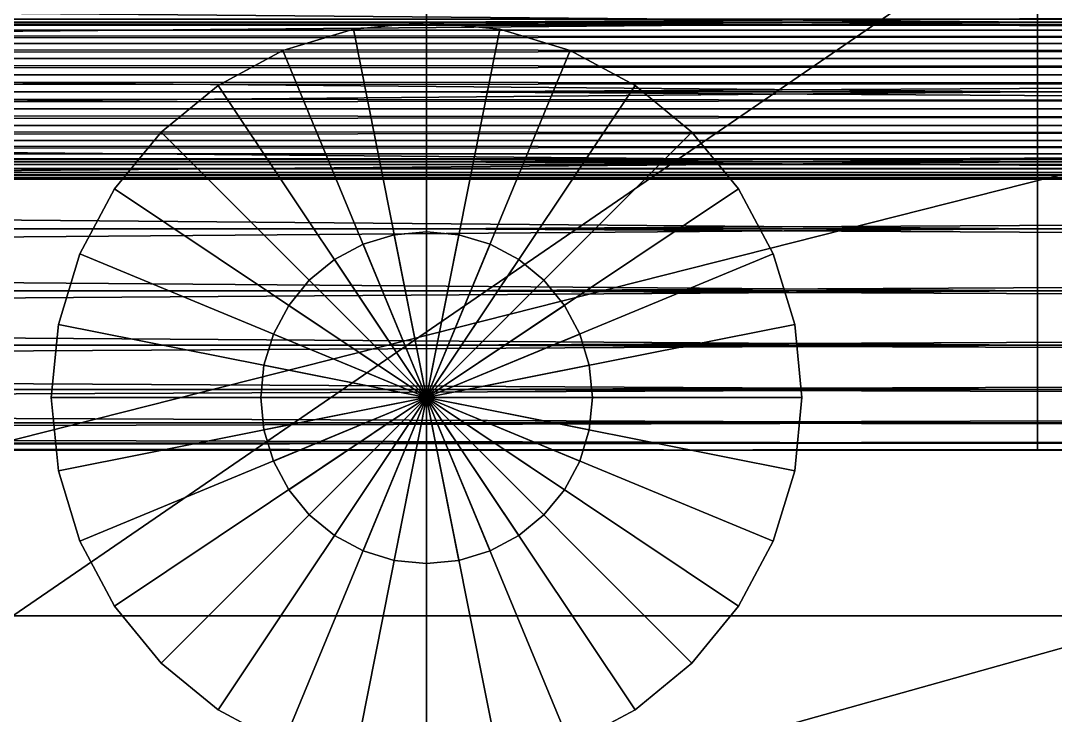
# Model space of a CAD drawing. Header units: millimetres. Extents: x -18 to 4450, y -985 to 970.
# Drawn here: x 1453.5 to 1572, y -71.4 to 8.2 of the extents above; entities that cross this region are included whole.
import ezdxf

# ---------------------------------------------------------------- set-up
doc = ezdxf.new("R2010")
doc.units = ezdxf.units.MM
for name, color, linetype in [('as_fitted_routes__j40_rt_001_drive_and_drivetrain_orientation_engine_gearbox_transfer_centerline', 5, 'CONTINUOUS'), ('body__floor_pan', 40, 'CONTINUOUS'), ('body__transmission_tunnel', 40, 'CONTINUOUS'), ('hard_top__white_hardtop_crowned_roof_skin', 7, 'CONTINUOUS'), ('hard_top__white_hardtop_roof', 7, 'CONTINUOUS'), ('interior__gearshift_knob', 250, 'CONTINUOUS'), ('interior__gearshift_lever', 9, 'CONTINUOUS'), ('interior__left_front_floor_mat', 250, 'CONTINUOUS'), ('mechanical_clearance__front_prop_shaft_clearance_tunnel', 7, 'CONTINUOUS'), ('running_gear__front_prop_shaft', 9, 'CONTINUOUS'), ('running_gear__gearbox_tail_housing', 8, 'CONTINUOUS'), ('running_gear__rear_prop_shaft', 9, 'CONTINUOUS')]:
    doc.layers.add(name, color=color, linetype=linetype)

msp = doc.modelspace()

# ---------------------------------------------------------------- linework, layer by layer
at = {"layer": 'as_fitted_routes__j40_rt_001_drive_and_drivetrain_orientation_engine_gearbox_transfer_centerline'}
for points in [[(340.000004, 8.314696, 647.555709), (2940.000057, 8.314696, 647.555709), (2940.000057, 7.071068, 649.071097)], [(340.000004, 8.314696, 647.555709), (2940.000057, 7.071068, 649.071097), (340.000004, 7.071068, 649.071097)], [(340.000004, 7.071068, 634.928942), (2940.000057, 7.071068, 634.928942), (2940.000057, 8.314696, 636.444271)], [(340.000004, 7.071068, 634.928942), (2940.000057, 8.314696, 636.444271), (340.000004, 8.314696, 636.444271)], [(340.000004, 7.071068, 649.071097), (2940.000057, 7.071068, 649.071097), (2940.000057, 5.555702, 650.314689)], [(340.000004, 7.071068, 649.071097), (2940.000057, 5.555702, 650.314689), (340.000004, 5.555702, 650.314689)], [(340.000004, 5.555702, 633.685291), (2940.000057, 5.555702, 633.685291), (2940.000057, 7.071068, 634.928942)], [(340.000004, 5.555702, 633.685291), (2940.000057, 7.071068, 634.928942), (340.000004, 7.071068, 634.928942)], [(340.000004, 5.555702, 650.314689), (2940.000057, 5.555702, 650.314689), (2940.000057, 3.826834, 651.238799)], [(340.000004, 5.555702, 650.314689), (2940.000057, 3.826834, 651.238799), (340.000004, 3.826834, 651.238799)], [(340.000004, 3.826834, 632.76118), (2940.000057, 3.826834, 632.76118), (2940.000057, 5.555702, 633.685291)], [(340.000004, 3.826834, 632.76118), (2940.000057, 5.555702, 633.685291), (340.000004, 5.555702, 633.685291)], [(340.000004, 3.826834, 651.238799), (2940.000057, 3.826834, 651.238799), (2940.000057, 1.950903, 651.807845)], [(340.000004, 3.826834, 651.238799), (2940.000057, 1.950903, 651.807845), (340.000004, 1.950903, 651.807845)], [(340.000004, 1.950903, 632.192135), (2940.000057, 1.950903, 632.192135), (2940.000057, 3.826834, 632.76118)], [(340.000004, 1.950903, 632.192135), (2940.000057, 3.826834, 632.76118), (340.000004, 3.826834, 632.76118)], [(340.000004, 1.950903, 651.807845), (2940.000057, 1.950903, 651.807845), (2940.000057, 0, 652.00001)], [(340.000004, 1.950903, 651.807845), (2940.000057, 0, 652.00001), (340.000004, 0, 652.00001)], [(340.000004, 0, 632.000029), (2940.000057, 0, 632.000029), (2940.000057, 1.950903, 632.192135)], [(340.000004, 0, 632.000029), (2940.000057, 1.950903, 632.192135), (340.000004, 1.950903, 632.192135)], [(340.000004, 0, 652.00001), (2940.000057, 0, 652.00001), (2940.000057, -1.950903, 651.807845)], [(340.000004, 0, 652.00001), (2940.000057, -1.950903, 651.807845), (340.000004, -1.950903, 651.807845)], [(340.000004, -1.950903, 632.192135), (2940.000057, -1.950903, 632.192135), (2940.000057, 0, 632.000029)], [(340.000004, -1.950903, 632.192135), (2940.000057, 0, 632.000029), (340.000004, 0, 632.000029)], [(340.000004, -1.950903, 651.807845), (2940.000057, -1.950903, 651.807845), (2940.000057, -3.826834, 651.238799)], [(340.000004, -1.950903, 651.807845), (2940.000057, -3.826834, 651.238799), (340.000004, -3.826834, 651.238799)], [(340.000004, -3.826834, 632.76118), (2940.000057, -3.826834, 632.76118), (2940.000057, -1.950903, 632.192135)], [(340.000004, -3.826834, 632.76118), (2940.000057, -1.950903, 632.192135), (340.000004, -1.950903, 632.192135)], [(340.000004, -3.826834, 651.238799), (2940.000057, -3.826834, 651.238799), (2940.000057, -5.555702, 650.314689)], [(340.000004, -3.826834, 651.238799), (2940.000057, -5.555702, 650.314689), (340.000004, -5.555702, 650.314689)], [(340.000004, -5.555702, 633.685291), (2940.000057, -5.555702, 633.685291), (2940.000057, -3.826834, 632.76118)], [(340.000004, -5.555702, 633.685291), (2940.000057, -3.826834, 632.76118), (340.000004, -3.826834, 632.76118)], [(340.000004, -5.555702, 650.314689), (2940.000057, -5.555702, 650.314689), (2940.000057, -7.071068, 649.071097)], [(340.000004, -5.555702, 650.314689), (2940.000057, -7.071068, 649.071097), (340.000004, -7.071068, 649.071097)], [(340.000004, -7.071068, 634.928942), (2940.000057, -7.071068, 634.928942), (2940.000057, -5.555702, 633.685291)], [(340.000004, -7.071068, 634.928942), (2940.000057, -5.555702, 633.685291), (340.000004, -5.555702, 633.685291)], [(340.000004, -7.071068, 649.071097), (2940.000057, -7.071068, 649.071097), (2940.000057, -8.314696, 647.555709)], [(340.000004, -7.071068, 649.071097), (2940.000057, -8.314696, 647.555709), (340.000004, -8.314696, 647.555709)], [(340.000004, -8.314696, 636.444271), (2940.000057, -8.314696, 636.444271), (2940.000057, -7.071068, 634.928942)], [(340.000004, -8.314696, 636.444271), (2940.000057, -7.071068, 634.928942), (340.000004, -7.071068, 634.928942)], [(340.000004, -8.314696, 647.555709), (2940.000057, -8.314696, 647.555709), (2940.000057, -9.238795, 645.826817)], [(340.000004, -8.314696, 647.555709), (2940.000057, -9.238795, 645.826817), (340.000004, -9.238795, 645.826817)], [(340.000004, -9.238795, 638.173163), (2940.000057, -9.238795, 638.173163), (2940.000057, -8.314696, 636.444271)], [(340.000004, -9.238795, 638.173163), (2940.000057, -8.314696, 636.444271), (340.000004, -8.314696, 636.444271)], [(340.000004, -9.238795, 645.826817), (2940.000057, -9.238795, 645.826817), (2940.000057, -9.807853, 643.95088)], [(340.000004, -9.238795, 645.826817), (2940.000057, -9.807853, 643.95088), (340.000004, -9.807853, 643.95088)], [(340.000004, -9.807853, 640.0491), (2940.000057, -9.807853, 640.0491), (2940.000057, -9.238795, 638.173163)], [(340.000004, -9.807853, 640.0491), (2940.000057, -9.238795, 638.173163), (340.000004, -9.238795, 638.173163)], [(340.000004, -9.807853, 643.95088), (2940.000057, -9.807853, 643.95088), (2940.000057, -10, 642.00002)], [(340.000004, -9.807853, 643.95088), (2940.000057, -10, 642.00002), (340.000004, -10, 642.00002)], [(340.000004, -10, 642.00002), (2940.000057, -10, 642.00002), (2940.000057, -9.807853, 640.0491)], [(340.000004, -10, 642.00002), (2940.000057, -9.807853, 640.0491), (340.000004, -9.807853, 640.0491)]]:
    msp.add_3dface(points, dxfattribs=at)
at = {"layer": 'body__floor_pan'}
for points in [[(901.549995, -653.450012, 670.000017), (3428.450108, -653.450012, 670.000017), (3428.450108, 653.450012, 670.000017)], [(901.549995, -653.450012, 670.000017), (3428.450108, 653.450012, 670.000017), (901.549995, 653.450012, 670.000017)], [(901.549995, -653.450012, 615.00001), (901.549995, 653.450012, 615.00001), (3428.450108, 653.450012, 615.00001)], [(901.549995, -653.450012, 615.00001), (3428.450108, 653.450012, 615.00001), (3428.450108, -653.450012, 615.00001)]]:
    msp.add_3dface(points, dxfattribs=at)
at = {"layer": 'body__transmission_tunnel'}
for points in [[(1286.000013, -143.999994, 894.999981), (2313.999891, -143.999994, 894.999981), (2313.999891, 143.999994, 894.999981)], [(1286.000013, -143.999994, 894.999981), (2313.999891, 143.999994, 894.999981), (1286.000013, 143.999994, 894.999981)], [(1286.000013, -143.999994, 660.000026), (1286.000013, 143.999994, 660.000026), (2313.999891, 143.999994, 660.000026)], [(1286.000013, -143.999994, 660.000026), (2313.999891, 143.999994, 660.000026), (2313.999891, -143.999994, 660.000026)]]:
    msp.add_3dface(points, dxfattribs=at)
at = {"layer": 'hard_top__white_hardtop_crowned_roof_skin'}
for points in [[(1125, 0, 1932.000041), (3440.000057, 0, 1942.000031), (3440.000057, 759.99999, 1896.000028)], [(1125, 0, 1932.000041), (3440.000057, 759.99999, 1896.000028), (1125, 759.99999, 1886.000037)], [(1125, 0, 1906.000018), (1125, 759.99999, 1860.000014), (3440.000057, 759.99999, 1870.000005)], [(1125, 0, 1906.000018), (3440.000057, 759.99999, 1870.000005), (3440.000057, 0, 1916.000009)], [(1125, -759.99999, 1886.000037), (3440.000057, -759.99999, 1896.000028), (3440.000057, 0, 1942.000031)], [(1125, -759.99999, 1886.000037), (3440.000057, 0, 1942.000031), (1125, 0, 1932.000041)], [(1125, -759.99999, 1860.000014), (1125, 0, 1906.000018), (3440.000057, 0, 1916.000009)], [(1125, -759.99999, 1860.000014), (3440.000057, 0, 1916.000009), (3440.000057, -759.99999, 1870.000005)]]:
    msp.add_3dface(points, dxfattribs=at)
at = {"layer": 'hard_top__white_hardtop_roof'}
for points in [[(1222.180009, -757.82001, 1896.000028), (3487.81991, -757.82001, 1896.000028), (3487.81991, 757.82001, 1896.000028)], [(1222.180009, -757.82001, 1896.000028), (3487.81991, 757.82001, 1896.000028), (1222.180009, 757.82001, 1896.000028)], [(1222.180009, -757.82001, 1838.000059), (1222.180009, 757.82001, 1838.000059), (3487.81991, 757.82001, 1838.000059)], [(1222.180009, -757.82001, 1838.000059), (3487.81991, 757.82001, 1838.000059), (3487.81991, -757.82001, 1838.000059)]]:
    msp.add_3dface(points, dxfattribs=at)
at = {"layer": 'interior__gearshift_knob'}
for points in [[(1491.611123, 7.173767, 1129.999995), (1491.611123, 7.173767, 1190.000057), (1483.544588, 4.72682, 1190.000057)], [(1491.611123, 7.173767, 1129.999995), (1483.544588, 4.72682, 1190.000057), (1483.544588, 4.72682, 1129.999995)], [(1500, -35, 1129.999995), (1483.544588, 4.72682, 1129.999995), (1491.611123, 7.173767, 1129.999995)], [(1500, -35, 1190.000057), (1491.611123, 7.173767, 1190.000057), (1483.544588, 4.72682, 1190.000057)], [(1500, 8, 1129.999995), (1500, 8, 1190.000057), (1491.611123, 7.173767, 1190.000057)], [(1500, 8, 1129.999995), (1491.611123, 7.173767, 1190.000057), (1491.611123, 7.173767, 1129.999995)], [(1500, -35, 1129.999995), (1491.611123, 7.173767, 1129.999995), (1500, 8, 1129.999995)], [(1500, -35, 1190.000057), (1500, 8, 1190.000057), (1491.611123, 7.173767, 1190.000057)], [(1508.388877, 7.173767, 1129.999995), (1508.388877, 7.173767, 1190.000057), (1500, 8, 1190.000057)], [(1508.388877, 7.173767, 1129.999995), (1500, 8, 1190.000057), (1500, 8, 1129.999995)], [(1500, -35, 1129.999995), (1500, 8, 1129.999995), (1508.388877, 7.173767, 1129.999995)], [(1500, -35, 1190.000057), (1508.388877, 7.173767, 1190.000057), (1500, 8, 1190.000057)], [(1500, -35, 1129.999995), (1508.388877, 7.173767, 1129.999995), (1516.455412, 4.72682, 1129.999995)], [(1500, -35, 1190.000057), (1516.455412, 4.72682, 1190.000057), (1508.388877, 7.173767, 1190.000057)], [(1516.455412, 4.72682, 1129.999995), (1516.455412, 4.72682, 1190.000057), (1508.388877, 7.173767, 1190.000057)], [(1516.455412, 4.72682, 1129.999995), (1508.388877, 7.173767, 1190.000057), (1508.388877, 7.173767, 1129.999995)], [(1483.544588, 4.72682, 1129.999995), (1483.544588, 4.72682, 1190.000057), (1476.110458, 0.753193, 1190.000057)], [(1483.544588, 4.72682, 1129.999995), (1476.110458, 0.753193, 1190.000057), (1476.110458, 0.753193, 1129.999995)], [(1500, -35, 1129.999995), (1476.110458, 0.753193, 1129.999995), (1483.544588, 4.72682, 1129.999995)], [(1500, -35, 1190.000057), (1483.544588, 4.72682, 1190.000057), (1476.110458, 0.753193, 1190.000057)], [(1500, -35, 1129.999995), (1516.455412, 4.72682, 1129.999995), (1523.889542, 0.753193, 1129.999995)], [(1500, -35, 1190.000057), (1523.889542, 0.753193, 1190.000057), (1516.455412, 4.72682, 1190.000057)], [(1523.889542, 0.753193, 1129.999995), (1523.889542, 0.753193, 1190.000057), (1516.455412, 4.72682, 1190.000057)], [(1523.889542, 0.753193, 1129.999995), (1516.455412, 4.72682, 1190.000057), (1516.455412, 4.72682, 1129.999995)], [(1476.110458, 0.753193, 1129.999995), (1476.110458, 0.753193, 1190.000057), (1469.594359, -4.594408, 1190.000057)], [(1476.110458, 0.753193, 1129.999995), (1469.594359, -4.594408, 1190.000057), (1469.594359, -4.594408, 1129.999995)], [(1500, -35, 1129.999995), (1469.594359, -4.594408, 1129.999995), (1476.110458, 0.753193, 1129.999995)], [(1500, -35, 1190.000057), (1476.110458, 0.753193, 1190.000057), (1469.594359, -4.594408, 1190.000057)], [(1500, -35, 1129.999995), (1523.889542, 0.753193, 1129.999995), (1530.405641, -4.594408, 1129.999995)], [(1500, -35, 1190.000057), (1530.405641, -4.594408, 1190.000057), (1523.889542, 0.753193, 1190.000057)], [(1530.405641, -4.594408, 1129.999995), (1530.405641, -4.594408, 1190.000057), (1523.889542, 0.753193, 1190.000057)], [(1530.405641, -4.594408, 1129.999995), (1523.889542, 0.753193, 1190.000057), (1523.889542, 0.753193, 1129.999995)], [(1469.594359, -4.594408, 1129.999995), (1469.594359, -4.594408, 1190.000057), (1464.24675, -11.11048, 1190.000057)], [(1469.594359, -4.594408, 1129.999995), (1464.24675, -11.11048, 1190.000057), (1464.24675, -11.11048, 1129.999995)], [(1500, -35, 1129.999995), (1464.24675, -11.11048, 1129.999995), (1469.594359, -4.594408, 1129.999995)], [(1500, -35, 1190.000057), (1469.594359, -4.594408, 1190.000057), (1464.24675, -11.11048, 1190.000057)], [(1500, -35, 1129.999995), (1530.405641, -4.594408, 1129.999995), (1535.75325, -11.11048, 1129.999995)], [(1500, -35, 1190.000057), (1535.75325, -11.11048, 1190.000057), (1530.405641, -4.594408, 1190.000057)], [(1535.75325, -11.11048, 1129.999995), (1535.75325, -11.11048, 1190.000057), (1530.405641, -4.594408, 1190.000057)], [(1535.75325, -11.11048, 1129.999995), (1530.405641, -4.594408, 1190.000057), (1530.405641, -4.594408, 1129.999995)], [(1464.24675, -11.11048, 1129.999995), (1464.24675, -11.11048, 1190.000057), (1460.273147, -18.544612, 1190.000057)], [(1464.24675, -11.11048, 1129.999995), (1460.273147, -18.544612, 1190.000057), (1460.273147, -18.544612, 1129.999995)], [(1500, -35, 1129.999995), (1460.273147, -18.544612, 1129.999995), (1464.24675, -11.11048, 1129.999995)], [(1500, -35, 1190.000057), (1464.24675, -11.11048, 1190.000057), (1460.273147, -18.544612, 1190.000057)], [(1500, -35, 1129.999995), (1535.75325, -11.11048, 1129.999995), (1539.726853, -18.544612, 1129.999995)], [(1500, -35, 1190.000057), (1539.726853, -18.544612, 1190.000057), (1535.75325, -11.11048, 1190.000057)], [(1539.726853, -18.544612, 1129.999995), (1539.726853, -18.544612, 1190.000057), (1535.75325, -11.11048, 1190.000057)], [(1539.726853, -18.544612, 1129.999995), (1535.75325, -11.11048, 1190.000057), (1535.75325, -11.11048, 1129.999995)], [(1460.273147, -18.544612, 1129.999995), (1460.273147, -18.544612, 1190.000057), (1457.826257, -26.611116, 1190.000057)], [(1460.273147, -18.544612, 1129.999995), (1457.826257, -26.611116, 1190.000057), (1457.826257, -26.611116, 1129.999995)], [(1500, -35, 1129.999995), (1457.826257, -26.611116, 1129.999995), (1460.273147, -18.544612, 1129.999995)], [(1500, -35, 1190.000057), (1460.273147, -18.544612, 1190.000057), (1457.826257, -26.611116, 1190.000057)], [(1500, -35, 1129.999995), (1539.726853, -18.544612, 1129.999995), (1542.173743, -26.611116, 1129.999995)], [(1500, -35, 1190.000057), (1542.173743, -26.611116, 1190.000057), (1539.726853, -18.544612, 1190.000057)], [(1542.173743, -26.611116, 1129.999995), (1542.173743, -26.611116, 1190.000057), (1539.726853, -18.544612, 1190.000057)], [(1542.173743, -26.611116, 1129.999995), (1539.726853, -18.544612, 1190.000057), (1539.726853, -18.544612, 1129.999995)], [(1457.826257, -26.611116, 1129.999995), (1457.826257, -26.611116, 1190.000057), (1457.000017, -35, 1190.000057)], [(1457.826257, -26.611116, 1129.999995), (1457.000017, -35, 1190.000057), (1457.000017, -35, 1129.999995)], [(1500, -35, 1129.999995), (1457.000017, -35, 1129.999995), (1457.826257, -26.611116, 1129.999995)], [(1500, -35, 1190.000057), (1457.826257, -26.611116, 1190.000057), (1457.000017, -35, 1190.000057)], [(1500, -35, 1129.999995), (1542.173743, -26.611116, 1129.999995), (1542.999983, -35, 1129.999995)], [(1500, -35, 1190.000057), (1542.999983, -35, 1190.000057), (1542.173743, -26.611116, 1190.000057)], [(1542.999983, -35, 1129.999995), (1542.999983, -35, 1190.000057), (1542.173743, -26.611116, 1190.000057)], [(1542.999983, -35, 1129.999995), (1542.173743, -26.611116, 1190.000057), (1542.173743, -26.611116, 1129.999995)], [(1457.000017, -35, 1129.999995), (1457.000017, -35, 1190.000057), (1457.826257, -43.388885, 1190.000057)], [(1457.000017, -35, 1129.999995), (1457.826257, -43.388885, 1190.000057), (1457.826257, -43.388885, 1129.999995)], [(1500, -35, 1129.999995), (1457.826257, -43.388885, 1129.999995), (1457.000017, -35, 1129.999995)], [(1500, -35, 1190.000057), (1457.000017, -35, 1190.000057), (1457.826257, -43.388885, 1190.000057)], [(1500, -35, 1129.999995), (1460.273147, -51.455386, 1129.999995), (1457.826257, -43.388885, 1129.999995)], [(1500, -35, 1190.000057), (1457.826257, -43.388885, 1190.000057), (1460.273147, -51.455386, 1190.000057)], [(1500, -35, 1129.999995), (1464.24675, -58.889519, 1129.999995), (1460.273147, -51.455386, 1129.999995)], [(1500, -35, 1190.000057), (1460.273147, -51.455386, 1190.000057), (1464.24675, -58.889519, 1190.000057)], [(1500, -35, 1129.999995), (1469.594359, -65.405592, 1129.999995), (1464.24675, -58.889519, 1129.999995)], [(1500, -35, 1190.000057), (1464.24675, -58.889519, 1190.000057), (1469.594359, -65.405592, 1190.000057)], [(1500, -35, 1129.999995), (1476.110458, -70.753194, 1129.999995), (1469.594359, -65.405592, 1129.999995)], [(1500, -35, 1190.000057), (1469.594359, -65.405592, 1190.000057), (1476.110458, -70.753194, 1190.000057)], [(1500, -35, 1129.999995), (1483.544588, -74.72682, 1129.999995), (1476.110458, -70.753194, 1129.999995)], [(1500, -35, 1190.000057), (1476.110458, -70.753194, 1190.000057), (1483.544588, -74.72682, 1190.000057)], [(1500, -35, 1129.999995), (1491.611123, -77.173769, 1129.999995), (1483.544588, -74.72682, 1129.999995)], [(1500, -35, 1190.000057), (1483.544588, -74.72682, 1190.000057), (1491.611123, -77.173769, 1190.000057)], [(1500, -35, 1129.999995), (1500, -78.000002, 1129.999995), (1491.611123, -77.173769, 1129.999995)], [(1500, -35, 1190.000057), (1491.611123, -77.173769, 1190.000057), (1500, -78.000002, 1190.000057)], [(1500, -35, 1129.999995), (1508.388877, -77.173769, 1129.999995), (1500, -78.000002, 1129.999995)], [(1500, -35, 1190.000057), (1500, -78.000002, 1190.000057), (1508.388877, -77.173769, 1190.000057)], [(1500, -35, 1129.999995), (1516.455412, -74.72682, 1129.999995), (1508.388877, -77.173769, 1129.999995)], [(1500, -35, 1190.000057), (1508.388877, -77.173769, 1190.000057), (1516.455412, -74.72682, 1190.000057)], [(1500, -35, 1129.999995), (1523.889542, -70.753194, 1129.999995), (1516.455412, -74.72682, 1129.999995)], [(1500, -35, 1190.000057), (1516.455412, -74.72682, 1190.000057), (1523.889542, -70.753194, 1190.000057)], [(1500, -35, 1129.999995), (1530.405641, -65.405592, 1129.999995), (1523.889542, -70.753194, 1129.999995)], [(1500, -35, 1190.000057), (1523.889542, -70.753194, 1190.000057), (1530.405641, -65.405592, 1190.000057)], [(1500, -35, 1129.999995), (1535.75325, -58.889519, 1129.999995), (1530.405641, -65.405592, 1129.999995)], [(1500, -35, 1190.000057), (1530.405641, -65.405592, 1190.000057), (1535.75325, -58.889519, 1190.000057)], [(1500, -35, 1129.999995), (1539.726853, -51.455386, 1129.999995), (1535.75325, -58.889519, 1129.999995)], [(1500, -35, 1190.000057), (1535.75325, -58.889519, 1190.000057), (1539.726853, -51.455386, 1190.000057)], [(1500, -35, 1129.999995), (1542.173743, -43.388885, 1129.999995), (1539.726853, -51.455386, 1129.999995)], [(1500, -35, 1190.000057), (1539.726853, -51.455386, 1190.000057), (1542.173743, -43.388885, 1190.000057)], [(1500, -35, 1129.999995), (1542.999983, -35, 1129.999995), (1542.173743, -43.388885, 1129.999995)], [(1500, -35, 1190.000057), (1542.173743, -43.388885, 1190.000057), (1542.999983, -35, 1190.000057)], [(1542.173743, -43.388885, 1129.999995), (1542.173743, -43.388885, 1190.000057), (1542.999983, -35, 1190.000057)], [(1542.173743, -43.388885, 1129.999995), (1542.999983, -35, 1190.000057), (1542.999983, -35, 1129.999995)], [(1457.826257, -43.388885, 1129.999995), (1457.826257, -43.388885, 1190.000057), (1460.273147, -51.455386, 1190.000057)], [(1457.826257, -43.388885, 1129.999995), (1460.273147, -51.455386, 1190.000057), (1460.273147, -51.455386, 1129.999995)], [(1539.726853, -51.455386, 1129.999995), (1539.726853, -51.455386, 1190.000057), (1542.173743, -43.388885, 1190.000057)], [(1539.726853, -51.455386, 1129.999995), (1542.173743, -43.388885, 1190.000057), (1542.173743, -43.388885, 1129.999995)], [(1460.273147, -51.455386, 1129.999995), (1460.273147, -51.455386, 1190.000057), (1464.24675, -58.889519, 1190.000057)], [(1460.273147, -51.455386, 1129.999995), (1464.24675, -58.889519, 1190.000057), (1464.24675, -58.889519, 1129.999995)], [(1535.75325, -58.889519, 1129.999995), (1535.75325, -58.889519, 1190.000057), (1539.726853, -51.455386, 1190.000057)], [(1535.75325, -58.889519, 1129.999995), (1539.726853, -51.455386, 1190.000057), (1539.726853, -51.455386, 1129.999995)], [(1464.24675, -58.889519, 1129.999995), (1464.24675, -58.889519, 1190.000057), (1469.594359, -65.405592, 1190.000057)], [(1464.24675, -58.889519, 1129.999995), (1469.594359, -65.405592, 1190.000057), (1469.594359, -65.405592, 1129.999995)], [(1530.405641, -65.405592, 1129.999995), (1530.405641, -65.405592, 1190.000057), (1535.75325, -58.889519, 1190.000057)], [(1530.405641, -65.405592, 1129.999995), (1535.75325, -58.889519, 1190.000057), (1535.75325, -58.889519, 1129.999995)], [(1469.594359, -65.405592, 1129.999995), (1469.594359, -65.405592, 1190.000057), (1476.110458, -70.753194, 1190.000057)], [(1469.594359, -65.405592, 1129.999995), (1476.110458, -70.753194, 1190.000057), (1476.110458, -70.753194, 1129.999995)], [(1523.889542, -70.753194, 1129.999995), (1523.889542, -70.753194, 1190.000057), (1530.405641, -65.405592, 1190.000057)], [(1523.889542, -70.753194, 1129.999995), (1530.405641, -65.405592, 1190.000057), (1530.405641, -65.405592, 1129.999995)], [(1476.110458, -70.753194, 1129.999995), (1476.110458, -70.753194, 1190.000057), (1483.544588, -74.72682, 1190.000057)], [(1476.110458, -70.753194, 1129.999995), (1483.544588, -74.72682, 1190.000057), (1483.544588, -74.72682, 1129.999995)], [(1516.455412, -74.72682, 1129.999995), (1516.455412, -74.72682, 1190.000057), (1523.889542, -70.753194, 1190.000057)], [(1516.455412, -74.72682, 1129.999995), (1523.889542, -70.753194, 1190.000057), (1523.889542, -70.753194, 1129.999995)]]:
    msp.add_3dface(points, dxfattribs=at)
at = {"layer": 'interior__gearshift_lever'}
for points in [[(1496.293306, -16.365079, 654.999971), (1496.293306, -16.365079, 985.000014), (1492.729068, -17.446289, 985.000014)], [(1496.293306, -16.365079, 654.999971), (1492.729068, -17.446289, 985.000014), (1492.729068, -17.446289, 654.999971)], [(1500, -35, 654.999971), (1492.729068, -17.446289, 654.999971), (1496.293306, -16.365079, 654.999971)], [(1500, -35, 985.000014), (1496.293306, -16.365079, 985.000014), (1492.729068, -17.446289, 985.000014)], [(1500, -16.000001, 654.999971), (1500, -16.000001, 985.000014), (1496.293306, -16.365079, 985.000014)], [(1500, -16.000001, 654.999971), (1496.293306, -16.365079, 985.000014), (1496.293306, -16.365079, 654.999971)], [(1500, -35, 654.999971), (1496.293306, -16.365079, 654.999971), (1500, -16.000001, 654.999971)], [(1500, -35, 985.000014), (1500, -16.000001, 985.000014), (1496.293306, -16.365079, 985.000014)], [(1503.706694, -16.365079, 654.999971), (1503.706694, -16.365079, 985.000014), (1500, -16.000001, 985.000014)], [(1503.706694, -16.365079, 654.999971), (1500, -16.000001, 985.000014), (1500, -16.000001, 654.999971)], [(1500, -35, 654.999971), (1500, -16.000001, 654.999971), (1503.706694, -16.365079, 654.999971)], [(1500, -35, 985.000014), (1503.706694, -16.365079, 985.000014), (1500, -16.000001, 985.000014)], [(1500, -35, 654.999971), (1503.706694, -16.365079, 654.999971), (1507.270932, -17.446289, 654.999971)], [(1500, -35, 985.000014), (1507.270932, -17.446289, 985.000014), (1503.706694, -16.365079, 985.000014)], [(1507.270932, -17.446289, 654.999971), (1507.270932, -17.446289, 985.000014), (1503.706694, -16.365079, 985.000014)], [(1507.270932, -17.446289, 654.999971), (1503.706694, -16.365079, 985.000014), (1503.706694, -16.365079, 654.999971)], [(1492.729068, -17.446289, 654.999971), (1492.729068, -17.446289, 985.000014), (1489.444137, -19.202078, 985.000014)], [(1492.729068, -17.446289, 654.999971), (1489.444137, -19.202078, 985.000014), (1489.444137, -19.202078, 654.999971)], [(1500, -35, 654.999971), (1489.444137, -19.202078, 654.999971), (1492.729068, -17.446289, 654.999971)], [(1500, -35, 985.000014), (1492.729068, -17.446289, 985.000014), (1489.444137, -19.202078, 985.000014)], [(1500, -35, 654.999971), (1507.270932, -17.446289, 654.999971), (1510.555863, -19.202078, 654.999971)], [(1500, -35, 985.000014), (1510.555863, -19.202078, 985.000014), (1507.270932, -17.446289, 985.000014)], [(1510.555863, -19.202078, 654.999971), (1510.555863, -19.202078, 985.000014), (1507.270932, -17.446289, 985.000014)], [(1510.555863, -19.202078, 654.999971), (1507.270932, -17.446289, 985.000014), (1507.270932, -17.446289, 654.999971)], [(1489.444137, -19.202078, 654.999971), (1489.444137, -19.202078, 985.000014), (1486.564994, -21.564972, 985.000014)], [(1489.444137, -19.202078, 654.999971), (1486.564994, -21.564972, 985.000014), (1486.564994, -21.564972, 654.999971)], [(1500, -35, 654.999971), (1486.564994, -21.564972, 654.999971), (1489.444137, -19.202078, 654.999971)], [(1500, -35, 985.000014), (1489.444137, -19.202078, 985.000014), (1486.564994, -21.564972, 985.000014)], [(1500, -35, 654.999971), (1510.555863, -19.202078, 654.999971), (1513.435006, -21.564972, 654.999971)], [(1500, -35, 985.000014), (1513.435006, -21.564972, 985.000014), (1510.555863, -19.202078, 985.000014)], [(1513.435006, -21.564972, 654.999971), (1513.435006, -21.564972, 985.000014), (1510.555863, -19.202078, 985.000014)], [(1513.435006, -21.564972, 654.999971), (1510.555863, -19.202078, 985.000014), (1510.555863, -19.202078, 654.999971)], [(1486.564994, -21.564972, 654.999971), (1486.564994, -21.564972, 985.000014), (1484.202027, -24.444165, 985.000014)], [(1486.564994, -21.564972, 654.999971), (1484.202027, -24.444165, 985.000014), (1484.202027, -24.444165, 654.999971)], [(1500, -35, 654.999971), (1484.202027, -24.444165, 654.999971), (1486.564994, -21.564972, 654.999971)], [(1500, -35, 985.000014), (1486.564994, -21.564972, 985.000014), (1484.202027, -24.444165, 985.000014)], [(1500, -35, 654.999971), (1513.435006, -21.564972, 654.999971), (1515.797973, -24.444165, 654.999971)], [(1500, -35, 985.000014), (1515.797973, -24.444165, 985.000014), (1513.435006, -21.564972, 985.000014)], [(1515.797973, -24.444165, 654.999971), (1515.797973, -24.444165, 985.000014), (1513.435006, -21.564972, 985.000014)], [(1515.797973, -24.444165, 654.999971), (1513.435006, -21.564972, 985.000014), (1513.435006, -21.564972, 654.999971)], [(1484.202027, -24.444165, 654.999971), (1484.202027, -24.444165, 985.000014), (1482.446313, -27.729014, 985.000014)], [(1484.202027, -24.444165, 654.999971), (1482.446313, -27.729014, 985.000014), (1482.446313, -27.729014, 654.999971)], [(1500, -35, 654.999971), (1482.446313, -27.729014, 654.999971), (1484.202027, -24.444165, 654.999971)], [(1500, -35, 985.000014), (1484.202027, -24.444165, 985.000014), (1482.446313, -27.729014, 985.000014)], [(1500, -35, 654.999971), (1515.797973, -24.444165, 654.999971), (1517.553687, -27.729014, 654.999971)], [(1500, -35, 985.000014), (1517.553687, -27.729014, 985.000014), (1515.797973, -24.444165, 985.000014)], [(1517.553687, -27.729014, 654.999971), (1517.553687, -27.729014, 985.000014), (1515.797973, -24.444165, 985.000014)], [(1517.553687, -27.729014, 654.999971), (1515.797973, -24.444165, 985.000014), (1515.797973, -24.444165, 654.999971)], [(1482.446313, -27.729014, 654.999971), (1482.446313, -27.729014, 985.000014), (1481.365085, -31.293284, 985.000014)], [(1482.446313, -27.729014, 654.999971), (1481.365085, -31.293284, 985.000014), (1481.365085, -31.293284, 654.999971)], [(1500, -35, 654.999971), (1481.365085, -31.293284, 654.999971), (1482.446313, -27.729014, 654.999971)], [(1500, -35, 985.000014), (1482.446313, -27.729014, 985.000014), (1481.365085, -31.293284, 985.000014)], [(1500, -35, 654.999971), (1517.553687, -27.729014, 654.999971), (1518.634915, -31.293284, 654.999971)], [(1500, -35, 985.000014), (1518.634915, -31.293284, 985.000014), (1517.553687, -27.729014, 985.000014)], [(1518.634915, -31.293284, 654.999971), (1518.634915, -31.293284, 985.000014), (1517.553687, -27.729014, 985.000014)], [(1518.634915, -31.293284, 654.999971), (1517.553687, -27.729014, 985.000014), (1517.553687, -27.729014, 654.999971)], [(1481.365085, -31.293284, 654.999971), (1481.365085, -31.293284, 985.000014), (1480.999947, -35, 985.000014)], [(1481.365085, -31.293284, 654.999971), (1480.999947, -35, 985.000014), (1480.999947, -35, 654.999971)], [(1500, -35, 654.999971), (1480.999947, -35, 654.999971), (1481.365085, -31.293284, 654.999971)], [(1500, -35, 985.000014), (1481.365085, -31.293284, 985.000014), (1480.999947, -35, 985.000014)], [(1500, -35, 654.999971), (1518.634915, -31.293284, 654.999971), (1519.000053, -35, 654.999971)], [(1500, -35, 985.000014), (1519.000053, -35, 985.000014), (1518.634915, -31.293284, 985.000014)], [(1519.000053, -35, 654.999971), (1519.000053, -35, 985.000014), (1518.634915, -31.293284, 985.000014)], [(1519.000053, -35, 654.999971), (1518.634915, -31.293284, 985.000014), (1518.634915, -31.293284, 654.999971)], [(1480.999947, -35, 654.999971), (1480.999947, -35, 985.000014), (1481.365085, -38.706716, 985.000014)], [(1480.999947, -35, 654.999971), (1481.365085, -38.706716, 985.000014), (1481.365085, -38.706716, 654.999971)], [(1500, -35, 654.999971), (1481.365085, -38.706716, 654.999971), (1480.999947, -35, 654.999971)], [(1500, -35, 985.000014), (1480.999947, -35, 985.000014), (1481.365085, -38.706716, 985.000014)], [(1500, -35, 654.999971), (1482.446313, -42.270985, 654.999971), (1481.365085, -38.706716, 654.999971)], [(1500, -35, 985.000014), (1481.365085, -38.706716, 985.000014), (1482.446313, -42.270985, 985.000014)], [(1500, -35, 654.999971), (1484.202027, -45.555834, 654.999971), (1482.446313, -42.270985, 654.999971)], [(1500, -35, 985.000014), (1482.446313, -42.270985, 985.000014), (1484.202027, -45.555834, 985.000014)], [(1500, -35, 654.999971), (1486.564994, -48.435029, 654.999971), (1484.202027, -45.555834, 654.999971)], [(1500, -35, 985.000014), (1484.202027, -45.555834, 985.000014), (1486.564994, -48.435029, 985.000014)], [(1500, -35, 654.999971), (1489.444137, -50.797924, 654.999971), (1486.564994, -48.435029, 654.999971)], [(1500, -35, 985.000014), (1486.564994, -48.435029, 985.000014), (1489.444137, -50.797924, 985.000014)], [(1500, -35, 654.999971), (1492.729068, -52.55371, 654.999971), (1489.444137, -50.797924, 654.999971)], [(1500, -35, 985.000014), (1489.444137, -50.797924, 985.000014), (1492.729068, -52.55371, 985.000014)], [(1500, -35, 654.999971), (1496.293306, -53.634919, 654.999971), (1492.729068, -52.55371, 654.999971)], [(1500, -35, 985.000014), (1492.729068, -52.55371, 985.000014), (1496.293306, -53.634919, 985.000014)], [(1500, -35, 654.999971), (1500, -54.000001, 654.999971), (1496.293306, -53.634919, 654.999971)], [(1500, -35, 985.000014), (1496.293306, -53.634919, 985.000014), (1500, -54.000001, 985.000014)], [(1500, -35, 654.999971), (1503.706694, -53.634919, 654.999971), (1500, -54.000001, 654.999971)], [(1500, -35, 985.000014), (1500, -54.000001, 985.000014), (1503.706694, -53.634919, 985.000014)], [(1500, -35, 654.999971), (1507.270932, -52.55371, 654.999971), (1503.706694, -53.634919, 654.999971)], [(1500, -35, 985.000014), (1503.706694, -53.634919, 985.000014), (1507.270932, -52.55371, 985.000014)], [(1500, -35, 654.999971), (1510.555863, -50.797924, 654.999971), (1507.270932, -52.55371, 654.999971)], [(1500, -35, 985.000014), (1507.270932, -52.55371, 985.000014), (1510.555863, -50.797924, 985.000014)], [(1500, -35, 654.999971), (1513.435006, -48.435029, 654.999971), (1510.555863, -50.797924, 654.999971)], [(1500, -35, 985.000014), (1510.555863, -50.797924, 985.000014), (1513.435006, -48.435029, 985.000014)], [(1500, -35, 654.999971), (1515.797973, -45.555834, 654.999971), (1513.435006, -48.435029, 654.999971)], [(1500, -35, 985.000014), (1513.435006, -48.435029, 985.000014), (1515.797973, -45.555834, 985.000014)], [(1500, -35, 654.999971), (1517.553687, -42.270985, 654.999971), (1515.797973, -45.555834, 654.999971)], [(1500, -35, 985.000014), (1515.797973, -45.555834, 985.000014), (1517.553687, -42.270985, 985.000014)], [(1500, -35, 654.999971), (1518.634915, -38.706716, 654.999971), (1517.553687, -42.270985, 654.999971)], [(1500, -35, 985.000014), (1517.553687, -42.270985, 985.000014), (1518.634915, -38.706716, 985.000014)], [(1500, -35, 654.999971), (1519.000053, -35, 654.999971), (1518.634915, -38.706716, 654.999971)], [(1500, -35, 985.000014), (1518.634915, -38.706716, 985.000014), (1519.000053, -35, 985.000014)], [(1518.634915, -38.706716, 654.999971), (1518.634915, -38.706716, 985.000014), (1519.000053, -35, 985.000014)], [(1518.634915, -38.706716, 654.999971), (1519.000053, -35, 985.000014), (1519.000053, -35, 654.999971)], [(1481.365085, -38.706716, 654.999971), (1481.365085, -38.706716, 985.000014), (1482.446313, -42.270985, 985.000014)], [(1481.365085, -38.706716, 654.999971), (1482.446313, -42.270985, 985.000014), (1482.446313, -42.270985, 654.999971)], [(1517.553687, -42.270985, 654.999971), (1517.553687, -42.270985, 985.000014), (1518.634915, -38.706716, 985.000014)], [(1517.553687, -42.270985, 654.999971), (1518.634915, -38.706716, 985.000014), (1518.634915, -38.706716, 654.999971)], [(1482.446313, -42.270985, 654.999971), (1482.446313, -42.270985, 985.000014), (1484.202027, -45.555834, 985.000014)], [(1482.446313, -42.270985, 654.999971), (1484.202027, -45.555834, 985.000014), (1484.202027, -45.555834, 654.999971)], [(1515.797973, -45.555834, 654.999971), (1515.797973, -45.555834, 985.000014), (1517.553687, -42.270985, 985.000014)], [(1515.797973, -45.555834, 654.999971), (1517.553687, -42.270985, 985.000014), (1517.553687, -42.270985, 654.999971)], [(1484.202027, -45.555834, 654.999971), (1484.202027, -45.555834, 985.000014), (1486.564994, -48.435029, 985.000014)], [(1484.202027, -45.555834, 654.999971), (1486.564994, -48.435029, 985.000014), (1486.564994, -48.435029, 654.999971)], [(1513.435006, -48.435029, 654.999971), (1513.435006, -48.435029, 985.000014), (1515.797973, -45.555834, 985.000014)], [(1513.435006, -48.435029, 654.999971), (1515.797973, -45.555834, 985.000014), (1515.797973, -45.555834, 654.999971)], [(1486.564994, -48.435029, 654.999971), (1486.564994, -48.435029, 985.000014), (1489.444137, -50.797924, 985.000014)], [(1486.564994, -48.435029, 654.999971), (1489.444137, -50.797924, 985.000014), (1489.444137, -50.797924, 654.999971)], [(1510.555863, -50.797924, 654.999971), (1510.555863, -50.797924, 985.000014), (1513.435006, -48.435029, 985.000014)], [(1510.555863, -50.797924, 654.999971), (1513.435006, -48.435029, 985.000014), (1513.435006, -48.435029, 654.999971)], [(1489.444137, -50.797924, 654.999971), (1489.444137, -50.797924, 985.000014), (1492.729068, -52.55371, 985.000014)], [(1489.444137, -50.797924, 654.999971), (1492.729068, -52.55371, 985.000014), (1492.729068, -52.55371, 654.999971)], [(1507.270932, -52.55371, 654.999971), (1507.270932, -52.55371, 985.000014), (1510.555863, -50.797924, 985.000014)], [(1507.270932, -52.55371, 654.999971), (1510.555863, -50.797924, 985.000014), (1510.555863, -50.797924, 654.999971)], [(1492.729068, -52.55371, 654.999971), (1492.729068, -52.55371, 985.000014), (1496.293306, -53.634919, 985.000014)], [(1492.729068, -52.55371, 654.999971), (1496.293306, -53.634919, 985.000014), (1496.293306, -53.634919, 654.999971)], [(1503.706694, -53.634919, 654.999971), (1503.706694, -53.634919, 985.000014), (1507.270932, -52.55371, 985.000014)], [(1503.706694, -53.634919, 654.999971), (1507.270932, -52.55371, 985.000014), (1507.270932, -52.55371, 654.999971)], [(1496.293306, -53.634919, 654.999971), (1496.293306, -53.634919, 985.000014), (1500, -54.000001, 985.000014)], [(1496.293306, -53.634919, 654.999971), (1500, -54.000001, 985.000014), (1500, -54.000001, 654.999971)], [(1500, -54.000001, 654.999971), (1500, -54.000001, 985.000014), (1503.706694, -53.634919, 985.000014)], [(1500, -54.000001, 654.999971), (1503.706694, -53.634919, 985.000014), (1503.706694, -53.634919, 654.999971)]]:
    msp.add_3dface(points, dxfattribs=at)
at = {"layer": 'interior__left_front_floor_mat'}
for points in [[(1350.000024, -59.999999, 722.99999), (1350.000024, -59.999999, 745.000005), (2109.999895, -59.999999, 745.000005)], [(1350.000024, -59.999999, 722.99999), (2109.999895, -59.999999, 745.000005), (2109.999895, -59.999999, 722.99999)], [(1350.000024, -560.000002, 745.000005), (2109.999895, -560.000002, 745.000005), (2109.999895, -59.999999, 745.000005)], [(1350.000024, -560.000002, 745.000005), (2109.999895, -59.999999, 745.000005), (1350.000024, -59.999999, 745.000005)], [(1350.000024, -560.000002, 722.99999), (1350.000024, -59.999999, 722.99999), (2109.999895, -59.999999, 722.99999)], [(1350.000024, -560.000002, 722.99999), (2109.999895, -59.999999, 722.99999), (2109.999895, -560.000002, 722.99999)]]:
    msp.add_3dface(points, dxfattribs=at)
at = {"layer": 'mechanical_clearance__front_prop_shaft_clearance_tunnel'}
for points in [[(1128.000021, -122.000001, 648.000002), (2092.000008, -122.000001, 648.000002), (2092.000008, 122.000001, 648.000002)], [(1128.000021, -122.000001, 648.000002), (2092.000008, 122.000001, 648.000002), (1128.000021, 122.000001, 648.000002)], [(1128.000021, -122.000001, 437.999994), (1128.000021, 122.000001, 437.999994), (2092.000008, 122.000001, 437.999994)], [(1128.000021, -122.000001, 437.999994), (2092.000008, 122.000001, 437.999994), (2092.000008, -122.000001, 437.999994)]]:
    msp.add_3dface(points, dxfattribs=at)
at = {"layer": 'running_gear__front_prop_shaft'}
for points in [[(1570.000052, 0, 465.000004), (1570.000052, 41.000001, 465.000004), (1570.000052, 40.212195, 472.998708)], [(1570.000052, 0, 465.000004), (1570.000052, 40.212195, 457.001299), (1570.000052, 41.000001, 465.000004)], [(1570.000052, 0, 465.000004), (1570.000052, 40.212195, 472.998708), (1570.000052, 37.879061, 480.690032)], [(1570.000052, 0, 465.000004), (1570.000052, 37.879061, 449.309975), (1570.000052, 40.212195, 457.001299)], [(1570.000052, 0, 465.000004), (1570.000052, 37.879061, 480.690032), (1570.000052, 34.090254, 487.778366)], [(1570.000052, 0, 465.000004), (1570.000052, 34.090254, 442.221612), (1570.000052, 37.879061, 449.309975)], [(1570.000052, 0, 465.000004), (1570.000052, 34.090254, 487.778366), (1570.000052, 28.991379, 493.991375)], [(1570.000052, 0, 465.000004), (1570.000052, 28.991379, 436.008632), (1570.000052, 34.090254, 442.221612)], [(1570.000052, 0, 465.000004), (1570.000052, 28.991379, 493.991375), (1570.000052, 22.778379, 499.090254)], [(1570.000052, 0, 465.000004), (1570.000052, 22.778379, 430.909753), (1570.000052, 28.991379, 436.008632)], [(1570.000052, 0, 465.000004), (1570.000052, 22.778379, 499.090254), (1570.000052, 15.690021, 502.879083)], [(1570.000052, 0, 465.000004), (1570.000052, 15.690021, 427.120954), (1570.000052, 22.778379, 430.909753)], [(670.000017, 15.690021, 502.879083), (1570.000052, 15.690021, 502.879083), (1570.000052, 7.998703, 505.212188)], [(670.000017, 15.690021, 502.879083), (1570.000052, 7.998703, 505.212188), (670.000017, 7.998703, 505.212188)], [(670.000017, 7.998703, 424.78779), (1570.000052, 7.998703, 424.78779), (1570.000052, 15.690021, 427.120954)], [(670.000017, 7.998703, 424.78779), (1570.000052, 15.690021, 427.120954), (670.000017, 15.690021, 427.120954)], [(1570.000052, 0, 465.000004), (1570.000052, 15.690021, 502.879083), (1570.000052, 7.998703, 505.212188)], [(1570.000052, 0, 465.000004), (1570.000052, 7.998703, 424.78779), (1570.000052, 15.690021, 427.120954)], [(670.000017, 7.998703, 505.212188), (1570.000052, 7.998703, 505.212188), (1570.000052, 0, 505.999982)], [(670.000017, 7.998703, 505.212188), (1570.000052, 0, 505.999982), (670.000017, 0, 505.999982)], [(670.000017, 0, 423.999995), (1570.000052, 0, 423.999995), (1570.000052, 7.998703, 424.78779)], [(670.000017, 0, 423.999995), (1570.000052, 7.998703, 424.78779), (670.000017, 7.998703, 424.78779)], [(1570.000052, 0, 465.000004), (1570.000052, 7.998703, 505.212188), (1570.000052, 0, 505.999982)], [(1570.000052, 0, 465.000004), (1570.000052, 0, 423.999995), (1570.000052, 7.998703, 424.78779)], [(670.000017, 0, 505.999982), (1570.000052, 0, 505.999982), (1570.000052, -7.998703, 505.212188)], [(670.000017, 0, 505.999982), (1570.000052, -7.998703, 505.212188), (670.000017, -7.998703, 505.212188)], [(670.000017, -7.998703, 424.78779), (1570.000052, -7.998703, 424.78779), (1570.000052, 0, 423.999995)], [(670.000017, -7.998703, 424.78779), (1570.000052, 0, 423.999995), (670.000017, 0, 423.999995)], [(1570.000052, 0, 465.000004), (1570.000052, 0, 505.999982), (1570.000052, -7.998703, 505.212188)], [(1570.000052, 0, 465.000004), (1570.000052, -7.998703, 505.212188), (1570.000052, -15.690021, 502.879083)], [(1570.000052, 0, 465.000004), (1570.000052, -15.690021, 502.879083), (1570.000052, -22.778379, 499.090254)], [(1570.000052, 0, 465.000004), (1570.000052, -22.778379, 499.090254), (1570.000052, -28.991379, 493.991375)], [(1570.000052, 0, 465.000004), (1570.000052, -28.991379, 493.991375), (1570.000052, -34.090254, 487.778366)], [(1570.000052, 0, 465.000004), (1570.000052, -34.090254, 487.778366), (1570.000052, -37.879061, 480.690032)], [(1570.000052, 0, 465.000004), (1570.000052, -37.879061, 480.690032), (1570.000052, -40.212195, 472.998708)], [(1570.000052, 0, 465.000004), (1570.000052, -40.212195, 472.998708), (1570.000052, -41.000001, 465.000004)], [(1570.000052, 0, 465.000004), (1570.000052, -41.000001, 465.000004), (1570.000052, -40.212195, 457.001299)], [(1570.000052, 0, 465.000004), (1570.000052, -40.212195, 457.001299), (1570.000052, -37.879061, 449.309975)], [(1570.000052, 0, 465.000004), (1570.000052, -37.879061, 449.309975), (1570.000052, -34.090254, 442.221612)], [(1570.000052, 0, 465.000004), (1570.000052, -34.090254, 442.221612), (1570.000052, -28.991379, 436.008632)], [(1570.000052, 0, 465.000004), (1570.000052, -28.991379, 436.008632), (1570.000052, -22.778379, 430.909753)], [(1570.000052, 0, 465.000004), (1570.000052, -22.778379, 430.909753), (1570.000052, -15.690021, 427.120954)], [(1570.000052, 0, 465.000004), (1570.000052, -15.690021, 427.120954), (1570.000052, -7.998703, 424.78779)], [(1570.000052, 0, 465.000004), (1570.000052, -7.998703, 424.78779), (1570.000052, 0, 423.999995)], [(670.000017, -7.998703, 505.212188), (1570.000052, -7.998703, 505.212188), (1570.000052, -15.690021, 502.879083)], [(670.000017, -7.998703, 505.212188), (1570.000052, -15.690021, 502.879083), (670.000017, -15.690021, 502.879083)], [(670.000017, -15.690021, 427.120954), (1570.000052, -15.690021, 427.120954), (1570.000052, -7.998703, 424.78779)], [(670.000017, -15.690021, 427.120954), (1570.000052, -7.998703, 424.78779), (670.000017, -7.998703, 424.78779)], [(670.000017, -15.690021, 502.879083), (1570.000052, -15.690021, 502.879083), (1570.000052, -22.778379, 499.090254)], [(670.000017, -15.690021, 502.879083), (1570.000052, -22.778379, 499.090254), (670.000017, -22.778379, 499.090254)], [(670.000017, -22.778379, 430.909753), (1570.000052, -22.778379, 430.909753), (1570.000052, -15.690021, 427.120954)], [(670.000017, -22.778379, 430.909753), (1570.000052, -15.690021, 427.120954), (670.000017, -15.690021, 427.120954)], [(670.000017, -22.778379, 499.090254), (1570.000052, -22.778379, 499.090254), (1570.000052, -28.991379, 493.991375)], [(670.000017, -22.778379, 499.090254), (1570.000052, -28.991379, 493.991375), (670.000017, -28.991379, 493.991375)], [(670.000017, -28.991379, 436.008632), (1570.000052, -28.991379, 436.008632), (1570.000052, -22.778379, 430.909753)], [(670.000017, -28.991379, 436.008632), (1570.000052, -22.778379, 430.909753), (670.000017, -22.778379, 430.909753)], [(670.000017, -28.991379, 493.991375), (1570.000052, -28.991379, 493.991375), (1570.000052, -34.090254, 487.778366)], [(670.000017, -28.991379, 493.991375), (1570.000052, -34.090254, 487.778366), (670.000017, -34.090254, 487.778366)], [(670.000017, -34.090254, 442.221612), (1570.000052, -34.090254, 442.221612), (1570.000052, -28.991379, 436.008632)], [(670.000017, -34.090254, 442.221612), (1570.000052, -28.991379, 436.008632), (670.000017, -28.991379, 436.008632)], [(670.000017, -34.090254, 487.778366), (1570.000052, -34.090254, 487.778366), (1570.000052, -37.879061, 480.690032)], [(670.000017, -34.090254, 487.778366), (1570.000052, -37.879061, 480.690032), (670.000017, -37.879061, 480.690032)], [(670.000017, -37.879061, 449.309975), (1570.000052, -37.879061, 449.309975), (1570.000052, -34.090254, 442.221612)], [(670.000017, -37.879061, 449.309975), (1570.000052, -34.090254, 442.221612), (670.000017, -34.090254, 442.221612)], [(670.000017, -37.879061, 480.690032), (1570.000052, -37.879061, 480.690032), (1570.000052, -40.212195, 472.998708)], [(670.000017, -37.879061, 480.690032), (1570.000052, -40.212195, 472.998708), (670.000017, -40.212195, 472.998708)], [(670.000017, -40.212195, 457.001299), (1570.000052, -40.212195, 457.001299), (1570.000052, -37.879061, 449.309975)], [(670.000017, -40.212195, 457.001299), (1570.000052, -37.879061, 449.309975), (670.000017, -37.879061, 449.309975)], [(670.000017, -40.212195, 472.998708), (1570.000052, -40.212195, 472.998708), (1570.000052, -41.000001, 465.000004)], [(670.000017, -40.212195, 472.998708), (1570.000052, -41.000001, 465.000004), (670.000017, -41.000001, 465.000004)], [(670.000017, -41.000001, 465.000004), (1570.000052, -41.000001, 465.000004), (1570.000052, -40.212195, 457.001299)], [(670.000017, -41.000001, 465.000004), (1570.000052, -40.212195, 457.001299), (670.000017, -40.212195, 457.001299)]]:
    msp.add_3dface(points, dxfattribs=at)
at = {"layer": 'running_gear__gearbox_tail_housing'}
for points in [[(1332.999945, -142.000005, 870.000005), (1746.999979, -142.000005, 870.000005), (1746.999979, 142.000005, 870.000005)], [(1332.999945, -142.000005, 870.000005), (1746.999979, 142.000005, 870.000005), (1332.999945, 142.000005, 870.000005)], [(1332.999945, -142.000005, 610.000014), (1332.999945, 142.000005, 610.000014), (1746.999979, 142.000005, 610.000014)], [(1332.999945, -142.000005, 610.000014), (1746.999979, 142.000005, 610.000014), (1746.999979, -142.000005, 610.000014)]]:
    msp.add_3dface(points, dxfattribs=at)
at = {"layer": 'running_gear__rear_prop_shaft'}
for points in [[(1500, 0, 465.000004), (1500, 40.212195, 472.998708), (1500, 41.000001, 465.000004)], [(1500, 0, 465.000004), (1500, 41.000001, 465.000004), (1500, 40.212195, 457.001299)], [(1500, 0, 465.000004), (1500, 37.879061, 480.690032), (1500, 40.212195, 472.998708)], [(1500, 0, 465.000004), (1500, 40.212195, 457.001299), (1500, 37.879061, 449.309975)], [(1500, 0, 465.000004), (1500, 34.090254, 487.778366), (1500, 37.879061, 480.690032)], [(1500, 0, 465.000004), (1500, 37.879061, 449.309975), (1500, 34.090254, 442.221612)], [(1500, 0, 465.000004), (1500, 28.991379, 493.991375), (1500, 34.090254, 487.778366)], [(1500, 0, 465.000004), (1500, 34.090254, 442.221612), (1500, 28.991379, 436.008632)], [(1500, 0, 465.000004), (1500, 22.778379, 499.090254), (1500, 28.991379, 493.991375)], [(1500, 0, 465.000004), (1500, 28.991379, 436.008632), (1500, 22.778379, 430.909753)], [(1500, 0, 465.000004), (1500, 15.690021, 502.879083), (1500, 22.778379, 499.090254)], [(1500, 0, 465.000004), (1500, 22.778379, 430.909753), (1500, 15.690021, 427.120954)], [(1500, 15.690021, 502.879083), (2859.999895, 15.690021, 502.879083), (2859.999895, 7.998703, 505.212188)], [(1500, 15.690021, 502.879083), (2859.999895, 7.998703, 505.212188), (1500, 7.998703, 505.212188)], [(1500, 0, 465.000004), (1500, 7.998703, 505.212188), (1500, 15.690021, 502.879083)], [(1500, 7.998703, 424.78779), (2859.999895, 7.998703, 424.78779), (2859.999895, 15.690021, 427.120954)], [(1500, 7.998703, 424.78779), (2859.999895, 15.690021, 427.120954), (1500, 15.690021, 427.120954)], [(1500, 0, 465.000004), (1500, 15.690021, 427.120954), (1500, 7.998703, 424.78779)], [(1500, 7.998703, 505.212188), (2859.999895, 7.998703, 505.212188), (2859.999895, 0, 505.999982)], [(1500, 7.998703, 505.212188), (2859.999895, 0, 505.999982), (1500, 0, 505.999982)], [(1500, 0, 465.000004), (1500, 0, 505.999982), (1500, 7.998703, 505.212188)], [(1500, 0, 423.999995), (2859.999895, 0, 423.999995), (2859.999895, 7.998703, 424.78779)], [(1500, 0, 423.999995), (2859.999895, 7.998703, 424.78779), (1500, 7.998703, 424.78779)], [(1500, 0, 465.000004), (1500, 7.998703, 424.78779), (1500, 0, 423.999995)], [(1500, 0, 505.999982), (2859.999895, 0, 505.999982), (2859.999895, -7.998703, 505.212188)], [(1500, 0, 505.999982), (2859.999895, -7.998703, 505.212188), (1500, -7.998703, 505.212188)], [(1500, 0, 465.000004), (1500, -7.998703, 505.212188), (1500, 0, 505.999982)], [(1500, 0, 465.000004), (1500, -15.690021, 502.879083), (1500, -7.998703, 505.212188)], [(1500, 0, 465.000004), (1500, -22.778379, 499.090254), (1500, -15.690021, 502.879083)], [(1500, 0, 465.000004), (1500, -28.991379, 493.991375), (1500, -22.778379, 499.090254)], [(1500, 0, 465.000004), (1500, -34.090254, 487.778366), (1500, -28.991379, 493.991375)], [(1500, 0, 465.000004), (1500, -37.879061, 480.690032), (1500, -34.090254, 487.778366)], [(1500, 0, 465.000004), (1500, -40.212195, 472.998708), (1500, -37.879061, 480.690032)], [(1500, 0, 465.000004), (1500, -41.000001, 465.000004), (1500, -40.212195, 472.998708)], [(1500, 0, 465.000004), (1500, -40.212195, 457.001299), (1500, -41.000001, 465.000004)], [(1500, 0, 465.000004), (1500, -37.879061, 449.309975), (1500, -40.212195, 457.001299)], [(1500, 0, 465.000004), (1500, -34.090254, 442.221612), (1500, -37.879061, 449.309975)], [(1500, 0, 465.000004), (1500, -28.991379, 436.008632), (1500, -34.090254, 442.221612)], [(1500, 0, 465.000004), (1500, -22.778379, 430.909753), (1500, -28.991379, 436.008632)], [(1500, 0, 465.000004), (1500, -15.690021, 427.120954), (1500, -22.778379, 430.909753)], [(1500, 0, 465.000004), (1500, -7.998703, 424.78779), (1500, -15.690021, 427.120954)], [(1500, -7.998703, 424.78779), (2859.999895, -7.998703, 424.78779), (2859.999895, 0, 423.999995)], [(1500, -7.998703, 424.78779), (2859.999895, 0, 423.999995), (1500, 0, 423.999995)], [(1500, 0, 465.000004), (1500, 0, 423.999995), (1500, -7.998703, 424.78779)], [(1500, -7.998703, 505.212188), (2859.999895, -7.998703, 505.212188), (2859.999895, -15.690021, 502.879083)], [(1500, -7.998703, 505.212188), (2859.999895, -15.690021, 502.879083), (1500, -15.690021, 502.879083)], [(1500, -15.690021, 427.120954), (2859.999895, -15.690021, 427.120954), (2859.999895, -7.998703, 424.78779)], [(1500, -15.690021, 427.120954), (2859.999895, -7.998703, 424.78779), (1500, -7.998703, 424.78779)], [(1500, -15.690021, 502.879083), (2859.999895, -15.690021, 502.879083), (2859.999895, -22.778379, 499.090254)], [(1500, -15.690021, 502.879083), (2859.999895, -22.778379, 499.090254), (1500, -22.778379, 499.090254)], [(1500, -22.778379, 430.909753), (2859.999895, -22.778379, 430.909753), (2859.999895, -15.690021, 427.120954)], [(1500, -22.778379, 430.909753), (2859.999895, -15.690021, 427.120954), (1500, -15.690021, 427.120954)], [(1500, -22.778379, 499.090254), (2859.999895, -22.778379, 499.090254), (2859.999895, -28.991379, 493.991375)], [(1500, -22.778379, 499.090254), (2859.999895, -28.991379, 493.991375), (1500, -28.991379, 493.991375)], [(1500, -28.991379, 436.008632), (2859.999895, -28.991379, 436.008632), (2859.999895, -22.778379, 430.909753)], [(1500, -28.991379, 436.008632), (2859.999895, -22.778379, 430.909753), (1500, -22.778379, 430.909753)], [(1500, -28.991379, 493.991375), (2859.999895, -28.991379, 493.991375), (2859.999895, -34.090254, 487.778366)], [(1500, -28.991379, 493.991375), (2859.999895, -34.090254, 487.778366), (1500, -34.090254, 487.778366)], [(1500, -34.090254, 442.221612), (2859.999895, -34.090254, 442.221612), (2859.999895, -28.991379, 436.008632)], [(1500, -34.090254, 442.221612), (2859.999895, -28.991379, 436.008632), (1500, -28.991379, 436.008632)], [(1500, -34.090254, 487.778366), (2859.999895, -34.090254, 487.778366), (2859.999895, -37.879061, 480.690032)], [(1500, -34.090254, 487.778366), (2859.999895, -37.879061, 480.690032), (1500, -37.879061, 480.690032)], [(1500, -37.879061, 449.309975), (2859.999895, -37.879061, 449.309975), (2859.999895, -34.090254, 442.221612)], [(1500, -37.879061, 449.309975), (2859.999895, -34.090254, 442.221612), (1500, -34.090254, 442.221612)], [(1500, -37.879061, 480.690032), (2859.999895, -37.879061, 480.690032), (2859.999895, -40.212195, 472.998708)], [(1500, -37.879061, 480.690032), (2859.999895, -40.212195, 472.998708), (1500, -40.212195, 472.998708)], [(1500, -40.212195, 457.001299), (2859.999895, -40.212195, 457.001299), (2859.999895, -37.879061, 449.309975)], [(1500, -40.212195, 457.001299), (2859.999895, -37.879061, 449.309975), (1500, -37.879061, 449.309975)], [(1500, -40.212195, 472.998708), (2859.999895, -40.212195, 472.998708), (2859.999895, -41.000001, 465.000004)], [(1500, -40.212195, 472.998708), (2859.999895, -41.000001, 465.000004), (1500, -41.000001, 465.000004)], [(1500, -41.000001, 465.000004), (2859.999895, -41.000001, 465.000004), (2859.999895, -40.212195, 457.001299)], [(1500, -41.000001, 465.000004), (2859.999895, -40.212195, 457.001299), (1500, -40.212195, 457.001299)]]:
    msp.add_3dface(points, dxfattribs=at)

doc.saveas('drawing.dxf')
